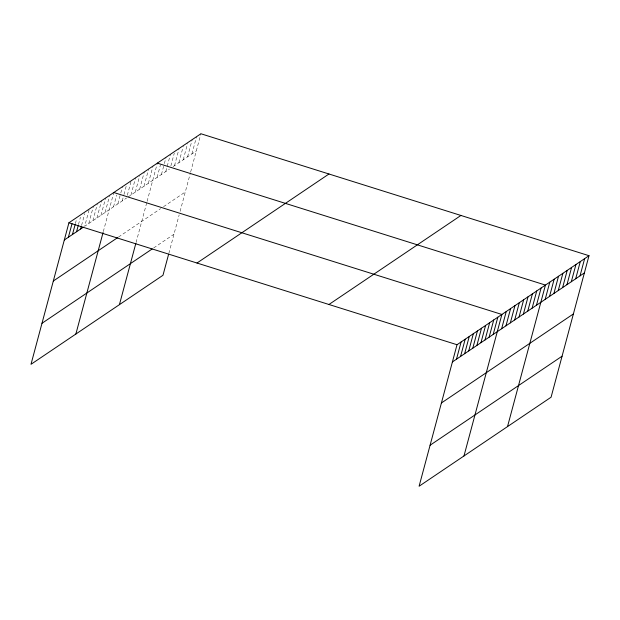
<?xml version="1.0" encoding="UTF-8"?>
<svg xmlns="http://www.w3.org/2000/svg" width="620" height="620" viewBox="0 0 620 620"><rect width="100%" height="100%" fill="white"/><g stroke="black" fill="none" stroke-linecap="round" stroke-linejoin="round"><path stroke-width="0.46" stroke-dasharray="3.1 2.33" d="M75.377 223.626L76.593 219.093M78.484 224.502L80.43 217.248M81.592 225.37L84.754 213.59M89.071 209.932L84.7 226.246L126.604 197.982M88.784 223.495L93.395 206.274M92.861 220.743L97.231 204.429M96.937 217.992L101.556 200.772M101.021 215.241L105.633 198.02M105.098 212.482L109.469 196.176M103.315 231.609L113.793 192.518M113.538 206.793L116.692 195.013M117.893 203.856L120.559 193.889M120.807 192.983L122.504 186.643M122.249 200.919L123.706 195.486M123.946 194.579L126.62 184.605M127.333 195.261L131.215 180.761M130.959 195.044L135.571 177.824M135.307 192.107L139.678 175.793M139.663 189.17L144.282 171.949M144.018 186.233L148.637 169.012M148.374 183.287L152.993 166.075M136.082 242.505L146.87 202.228M147.118 201.322L157.348 163.138M157.085 177.413L160.487 164.726M161.44 174.476L164.114 164.509M164.354 163.602L166.059 157.263M165.796 171.538L170.415 154.318M170.88 165.881L174.282 153.194M174.507 165.664L179.126 148.444M178.862 162.727L183.233 146.413M183.218 159.79L187.589 143.476M187.573 156.852L192.192 139.632M191.929 153.907L196.548 136.695M168.842 253.394L179.165 214.884M180.102 211.358L190.425 172.848M190.666 171.942L200.903 133.757M128.053 197.005L169.43 169.09M173.058 166.641L196.284 150.97M118.513 237.042L160.619 208.638M163.517 206.685L185.295 191.991M153.644 247.961L173.972 234.251"/><path stroke-width="0.93" d="M589 255.696L457.018 344.728L419.097 486.243L551.079 397.211L589 255.696L200.903 133.757L68.921 222.789L31 364.304L162.983 275.272L168.601 254.309M68.386 237.251L72.028 223.657M72.463 234.499L75.136 224.533M76.547 231.748L78.244 225.409M80.623 228.997L81.352 226.277M75.873 334.033L103.075 232.523M119.427 304.653L135.842 243.381M456.483 359.197L461.102 341.976M460.567 356.446L465.178 339.225M464.643 353.695L469.255 336.474M468.72 350.943L473.339 333.723M472.804 348.184L477.416 330.971M476.881 345.433L481.492 328.22M480.965 342.682L485.576 325.469M485.042 339.93L489.653 322.718M489.118 337.179L493.737 319.959M493.202 334.428L497.814 317.208M463.977 455.971L501.89 314.456L113.793 192.518M501.634 328.74L506.246 311.519M505.99 325.802L510.601 308.582M510.345 322.865L514.957 305.644M514.701 319.928L519.312 302.707M519.056 316.983L523.668 299.77M523.412 314.046L528.023 296.833M527.767 311.108L532.379 293.896M532.123 308.171L536.734 290.958M536.478 305.234L541.089 288.013M507.524 426.591L545.445 285.076L157.348 163.138M545.189 299.359L549.8 282.139M549.545 296.422L554.156 279.202M553.9 293.485L558.511 276.264M558.256 290.548L562.867 273.327M562.611 287.603L567.222 270.39M566.967 284.665L571.578 267.453M571.322 281.728L575.933 264.515M575.678 278.791L580.289 261.57M580.033 275.853L584.644 258.633M64.302 240.002L83.344 227.16M53.312 281.023L117.784 237.53M41.989 323.284L152.195 248.946M196.99 263.027L328.972 173.995M328.949 304.49L460.924 215.458M452.406 361.948L584.389 272.916M441.417 402.969L573.399 313.937M430.094 445.23L562.069 356.198M68.921 222.789L457.018 344.728"/></g></svg>
